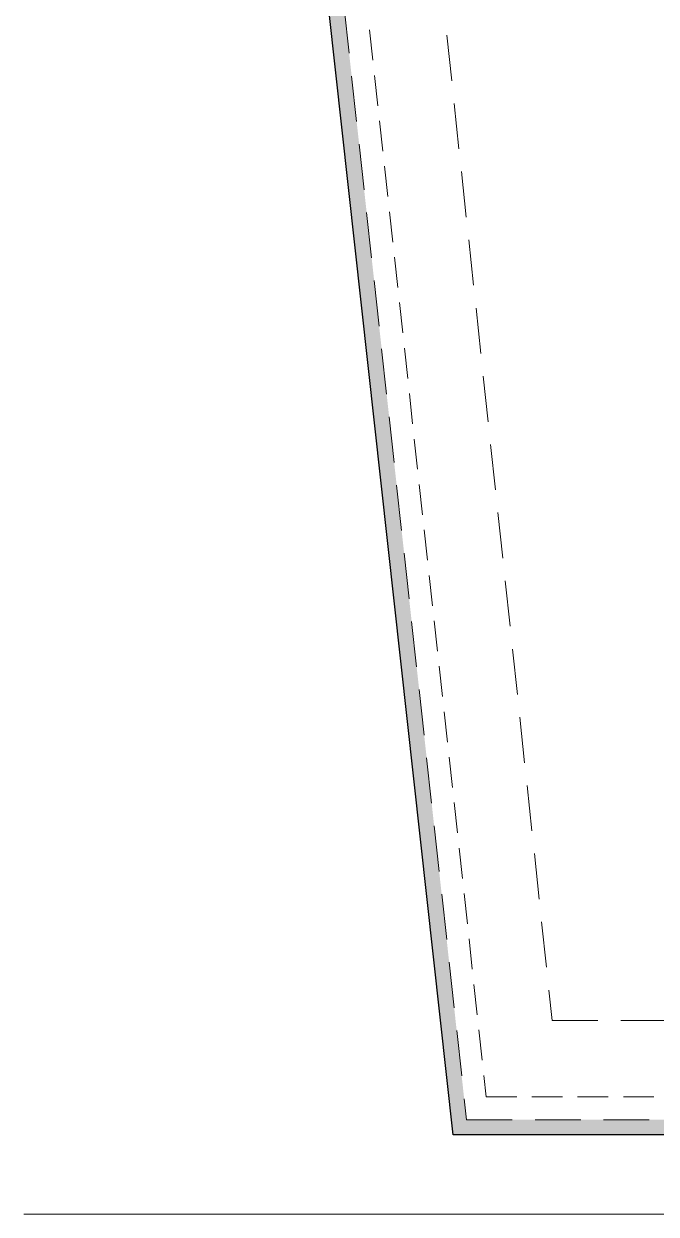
# Model space of a CAD drawing. Header units: millimetres. Extents: x 823088 to 974770, y -118861 to 5314.
# Drawn here: x 950397 to 958701, y -61343 to -45723 of the extents above; entities that cross this region are included whole.
import ezdxf

# ---------------------------------------------------------------- set-up
doc = ezdxf.new("R2010")
doc.units = ezdxf.units.MM
doc.header["$MEASUREMENT"] = 0
doc.linetypes.add('DASHED', pattern=[0.75, 0.5, -0.25])

msp = doc.modelspace()

# ---------------------------------------------------------------- hatches: boundary and pattern name
at = {"lineweight": 13, "true_color": 0x636466, "transparency": 33554585}
h = msp.add_hatch(color=251, dxfattribs=at)
h.dxf.hatch_style = 1
h.paths.add_polyline_path([(956209.6, -60103.31), (970429.88, -60103.31), (969916.44, -28789.76), (952829.64, -29410.92)], flags=16)
h.paths.add_polyline_path([(970110.05, -28582.88), (970636.43, -60303.31), (956036.43, -60303.31), (952599.8, -29218.82)])

# ---------------------------------------------------------------- linework, layer by layer
at = {"color": 251, "lineweight": 13, "true_color": 0x636466}
msp.add_line((950396.62, -61342.78), (974770.12, -61342.78), dxfattribs=at)
at = {"color": 5, "lineweight": 25}
msp.add_lwpolyline([(970110.05, -28582.88), (970636.43, -60303.31), (956036.43, -60303.31), (952599.8, -29218.82)], close=True, dxfattribs=at)
at = {"color": 251, "linetype": 'DASHED', "lineweight": 9, "ltscale": 1200, "true_color": 0x636466}
for points in [[(956209.6, -60103.31), (970429.88, -60103.31), (969916.44, -28789.76), (952829.64, -29410.92)], [(957335.24, -58803.31), (969088.47, -58803.31), (968657.97, -30134.5), (954323.59, -30659.54)]]:
    msp.add_lwpolyline(points, close=True, dxfattribs=at)
at = {"color": 251, "linetype": 'DASHED', "lineweight": 9, "ltscale": 800, "true_color": 0x636466}
msp.add_lwpolyline([(956469.37, -59803.31), (970120.32, -59803.31), (969626.02, -29100.08), (953174.4, -29699.06)], close=True, dxfattribs=at)

doc.saveas('drawing.dxf')
